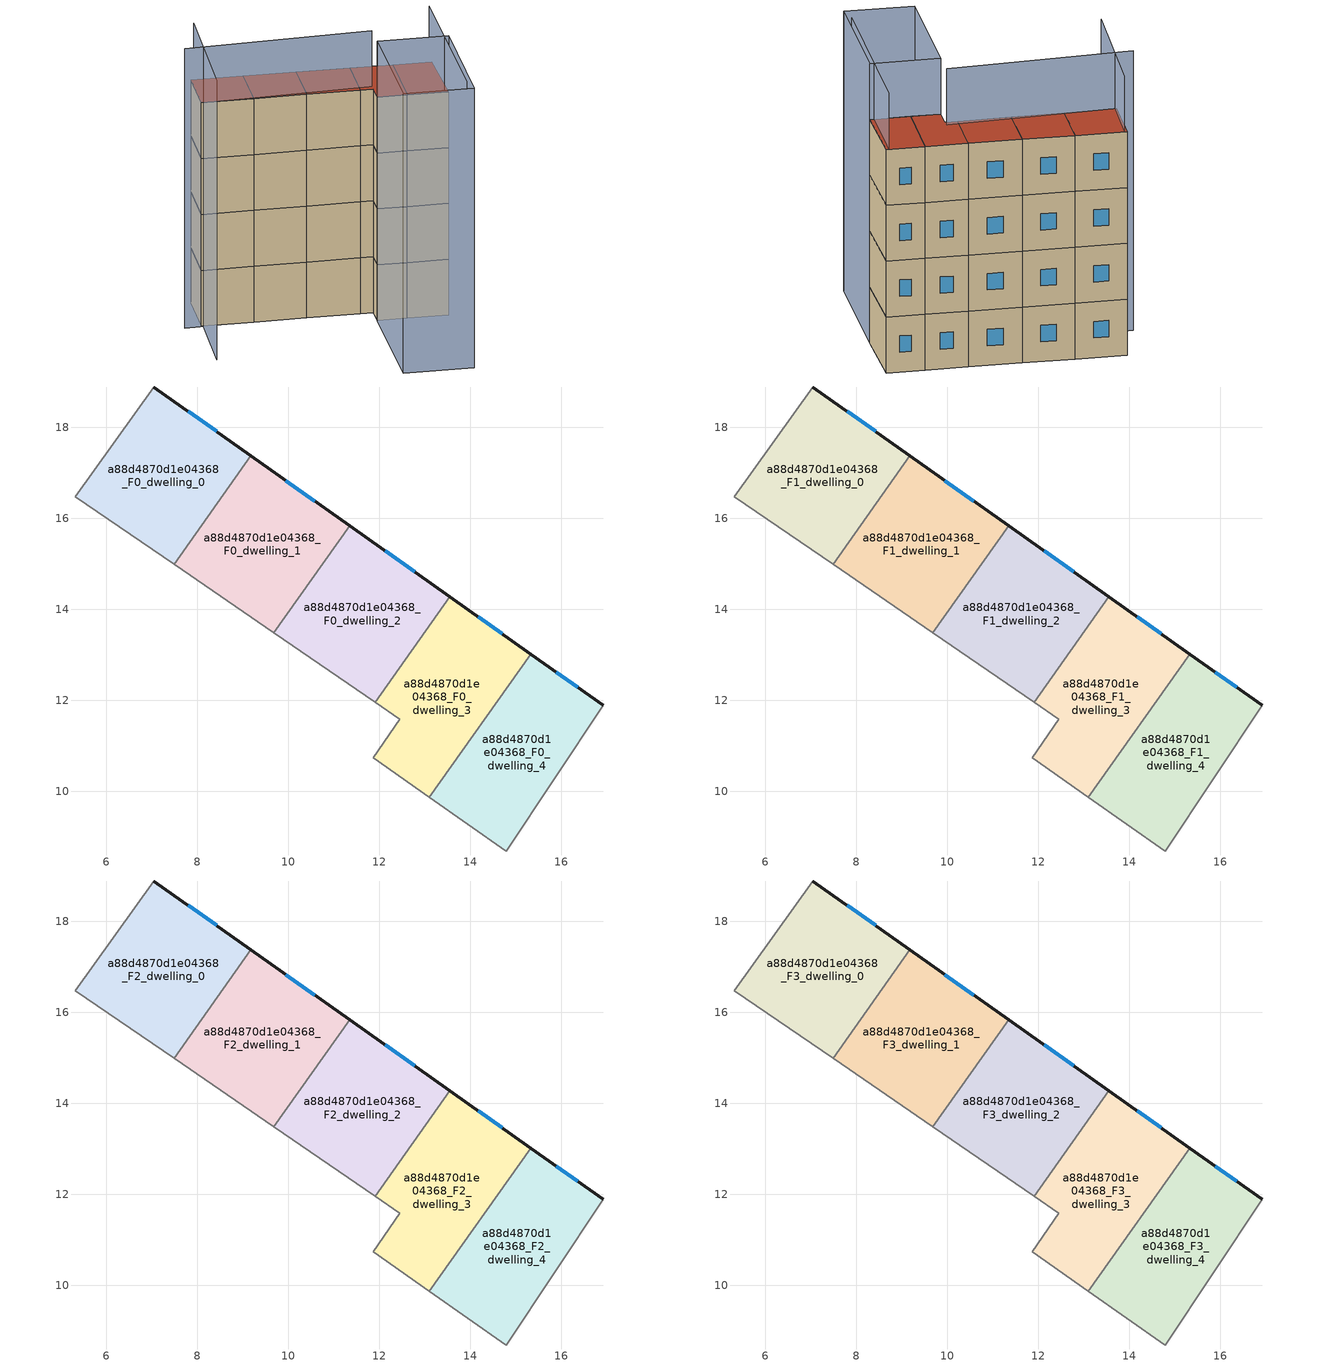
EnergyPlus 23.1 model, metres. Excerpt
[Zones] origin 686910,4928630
a88d4870d1e04368_F0_dwelling_0
 floor ground (EU_floor_Construction): 9.18,17.38 7.49,14.99 5.32,16.48 7.05,18.89 z0
 wall outside (EU_wall_Construction): 9.18,17.38 7.05,18.89 z0:3
 wall adiabatic (EU_wall_Construction): 7.05,18.89 5.32,16.48 7.49,14.99 z0:3
 wall to a88d4870d1e04368_F0_dwelling_1 (EU_wall_Construction): 7.49,14.99 9.18,17.38 z0:3
 window (EU_Window_Construction): 8.43,17.91 7.8,18.36 z1.06:1.94
a88d4870d1e04368_F0_dwelling_1
 floor ground (EU_floor_Construction): 11.35,15.84 9.68,13.48 7.49,14.99 9.18,17.38 z0
 wall outside (EU_wall_Construction): 11.35,15.84 9.18,17.38 z0:3
 wall adiabatic (EU_wall_Construction): 7.49,14.99 9.68,13.48 z0:3
 wall to a88d4870d1e04368_F0_dwelling_2 (EU_wall_Construction): 9.68,13.48 11.35,15.84 z0:3
 window (EU_Window_Construction): 10.58,16.38 9.95,16.83 z1.06:1.94
a88d4870d1e04368_F0_dwelling_2
 floor ground (EU_floor_Construction): 13.55,14.28 11.91,11.96 9.68,13.48 11.35,15.84 z0
 wall outside (EU_wall_Construction): 13.55,14.28 11.35,15.84 z0:3
 wall adiabatic (EU_wall_Construction): 9.68,13.48 11.91,11.96 z0:3
 wall to a88d4870d1e04368_F0_dwelling_3 (EU_wall_Construction): 11.91,11.96 13.55,14.28 z0:3
 window (EU_Window_Construction): 12.78,14.83 12.13,15.29 z1.06:1.94
a88d4870d1e04368_F0_dwelling_3
 floor ground (EU_floor_Construction): 15.33,13.02 13.1,9.87 11.87,10.74 12.45,11.59 11.91,11.96 13.55,14.28 z0
 wall outside (EU_wall_Construction): 15.33,13.02 13.55,14.28 z0:3
 wall adiabatic (EU_wall_Construction): 11.91,11.96 12.45,11.59 11.87,10.74 13.1,9.87 z0:3
 wall to a88d4870d1e04368_F0_dwelling_4 (EU_wall_Construction): 13.1,9.87 15.33,13.02 z0:3
 window (EU_Window_Construction): 14.7,13.46 14.18,13.83 z1.06:1.94
a88d4870d1e04368_F0_dwelling_4
 floor ground (EU_floor_Construction): 16.93,11.89 14.8,8.69 13.1,9.87 15.33,13.02 z0
 wall outside (EU_wall_Construction): 16.93,11.89 15.33,13.02 z0:3
 wall adiabatic (EU_wall_Construction): 13.1,9.87 14.8,8.69 16.93,11.89 z0:3
 window (EU_Window_Construction): 16.36,12.29 15.9,12.62 z1.06:1.94
a88d4870d1e04368_F1_dwelling_0
 floor to a88d4870d1e04368_F0_dwelling_0 (EU_floor_Construction): 9.18,17.38 7.49,14.99 5.32,16.48 7.05,18.89 z3
 wall outside (EU_wall_Construction): 9.18,17.38 7.05,18.89 z3:6
 wall adiabatic (EU_wall_Construction): 7.05,18.89 5.32,16.48 7.49,14.99 z3:6
 wall to a88d4870d1e04368_F1_dwelling_1 (EU_wall_Construction): 7.49,14.99 9.18,17.38 z3:6
 window (EU_Window_Construction): 8.43,17.91 7.8,18.36 z4.06:4.94
a88d4870d1e04368_F1_dwelling_1
 floor to a88d4870d1e04368_F0_dwelling_1 (EU_floor_Construction): 11.35,15.84 9.68,13.48 7.49,14.99 9.18,17.38 z3
 wall outside (EU_wall_Construction): 11.35,15.84 9.18,17.38 z3:6
 wall adiabatic (EU_wall_Construction): 7.49,14.99 9.68,13.48 z3:6
 wall to a88d4870d1e04368_F1_dwelling_2 (EU_wall_Construction): 9.68,13.48 11.35,15.84 z3:6
 window (EU_Window_Construction): 10.58,16.38 9.95,16.83 z4.06:4.94
a88d4870d1e04368_F1_dwelling_2
 floor to a88d4870d1e04368_F0_dwelling_2 (EU_floor_Construction): 13.55,14.28 11.91,11.96 9.68,13.48 11.35,15.84 z3
 wall outside (EU_wall_Construction): 13.55,14.28 11.35,15.84 z3:6
 wall adiabatic (EU_wall_Construction): 9.68,13.48 11.91,11.96 z3:6
 wall to a88d4870d1e04368_F1_dwelling_3 (EU_wall_Construction): 11.91,11.96 13.55,14.28 z3:6
 window (EU_Window_Construction): 12.78,14.83 12.13,15.29 z4.06:4.94
a88d4870d1e04368_F1_dwelling_3
 floor to a88d4870d1e04368_F0_dwelling_3 (EU_floor_Construction): 15.33,13.02 13.1,9.87 11.87,10.74 12.45,11.59 11.91,11.96 13.55,14.28 z3
 wall outside (EU_wall_Construction): 15.33,13.02 13.55,14.28 z3:6
 wall adiabatic (EU_wall_Construction): 11.91,11.96 12.45,11.59 11.87,10.74 13.1,9.87 z3:6
 wall to a88d4870d1e04368_F1_dwelling_4 (EU_wall_Construction): 13.1,9.87 15.33,13.02 z3:6
 window (EU_Window_Construction): 14.7,13.46 14.18,13.83 z4.06:4.94
a88d4870d1e04368_F1_dwelling_4
 floor to a88d4870d1e04368_F0_dwelling_4 (EU_floor_Construction): 16.93,11.89 14.8,8.69 13.1,9.87 15.33,13.02 z3
 wall outside (EU_wall_Construction): 16.93,11.89 15.33,13.02 z3:6
 wall adiabatic (EU_wall_Construction): 13.1,9.87 14.8,8.69 16.93,11.89 z3:6
 window (EU_Window_Construction): 16.36,12.29 15.9,12.62 z4.06:4.94
a88d4870d1e04368_F2_dwelling_0
 floor to a88d4870d1e04368_F1_dwelling_0 (EU_floor_Construction): 9.18,17.38 7.49,14.99 5.32,16.48 7.05,18.89 z6
 wall outside (EU_wall_Construction): 9.18,17.38 7.05,18.89 z6:9
 wall adiabatic (EU_wall_Construction): 7.05,18.89 5.32,16.48 7.49,14.99 z6:9
 wall to a88d4870d1e04368_F2_dwelling_1 (EU_wall_Construction): 7.49,14.99 9.18,17.38 z6:9
 window (EU_Window_Construction): 8.43,17.91 7.8,18.36 z7.06:7.94
a88d4870d1e04368_F2_dwelling_1
 floor to a88d4870d1e04368_F1_dwelling_1 (EU_floor_Construction): 11.35,15.84 9.68,13.48 7.49,14.99 9.18,17.38 z6
 wall outside (EU_wall_Construction): 11.35,15.84 9.18,17.38 z6:9
 wall adiabatic (EU_wall_Construction): 7.49,14.99 9.68,13.48 z6:9
 wall to a88d4870d1e04368_F2_dwelling_2 (EU_wall_Construction): 9.68,13.48 11.35,15.84 z6:9
 window (EU_Window_Construction): 10.58,16.38 9.95,16.83 z7.06:7.94
a88d4870d1e04368_F2_dwelling_2
 floor to a88d4870d1e04368_F1_dwelling_2 (EU_floor_Construction): 13.55,14.28 11.91,11.96 9.68,13.48 11.35,15.84 z6
 wall outside (EU_wall_Construction): 13.55,14.28 11.35,15.84 z6:9
 wall adiabatic (EU_wall_Construction): 9.68,13.48 11.91,11.96 z6:9
 wall to a88d4870d1e04368_F2_dwelling_3 (EU_wall_Construction): 11.91,11.96 13.55,14.28 z6:9
 window (EU_Window_Construction): 12.78,14.83 12.13,15.29 z7.06:7.94
a88d4870d1e04368_F2_dwelling_3
 floor to a88d4870d1e04368_F1_dwelling_3 (EU_floor_Construction): 15.33,13.02 13.1,9.87 11.87,10.74 12.45,11.59 11.91,11.96 13.55,14.28 z6
 wall outside (EU_wall_Construction): 15.33,13.02 13.55,14.28 z6:9
 wall adiabatic (EU_wall_Construction): 11.91,11.96 12.45,11.59 11.87,10.74 13.1,9.87 z6:9
 wall to a88d4870d1e04368_F2_dwelling_4 (EU_wall_Construction): 13.1,9.87 15.33,13.02 z6:9
 window (EU_Window_Construction): 14.7,13.46 14.18,13.83 z7.06:7.94
a88d4870d1e04368_F2_dwelling_4
 floor to a88d4870d1e04368_F1_dwelling_4 (EU_floor_Construction): 16.93,11.89 14.8,8.69 13.1,9.87 15.33,13.02 z6
 wall outside (EU_wall_Construction): 16.93,11.89 15.33,13.02 z6:9
 wall adiabatic (EU_wall_Construction): 13.1,9.87 14.8,8.69 16.93,11.89 z6:9
 window (EU_Window_Construction): 16.36,12.29 15.9,12.62 z7.06:7.94
a88d4870d1e04368_F3_dwelling_0
 floor to a88d4870d1e04368_F2_dwelling_0 (EU_floor_Construction): 9.18,17.38 7.49,14.99 5.32,16.48 7.05,18.89 z9
 wall outside (EU_wall_Construction): 9.18,17.38 7.05,18.89 z9:12
 wall adiabatic (EU_wall_Construction): 7.05,18.89 5.32,16.48 7.49,14.99 z9:12
 wall to a88d4870d1e04368_F3_dwelling_1 (EU_wall_Construction): 7.49,14.99 9.18,17.38 z9:12
 window (EU_Window_Construction): 8.43,17.91 7.8,18.36 z10.06:10.94
 roof outside (EU_roof_Construction): 7.49,14.99 9.18,17.38 7.05,18.89 5.32,16.48 z12
a88d4870d1e04368_F3_dwelling_1
 floor to a88d4870d1e04368_F2_dwelling_1 (EU_floor_Construction): 11.35,15.84 9.68,13.48 7.49,14.99 9.18,17.38 z9
 wall outside (EU_wall_Construction): 11.35,15.84 9.18,17.38 z9:12
 wall adiabatic (EU_wall_Construction): 7.49,14.99 9.68,13.48 z9:12
 wall to a88d4870d1e04368_F3_dwelling_2 (EU_wall_Construction): 9.68,13.48 11.35,15.84 z9:12
 window (EU_Window_Construction): 10.58,16.38 9.95,16.83 z10.06:10.94
 roof outside (EU_roof_Construction): 9.68,13.48 11.35,15.84 9.18,17.38 7.49,14.99 z12
a88d4870d1e04368_F3_dwelling_2
 floor to a88d4870d1e04368_F2_dwelling_2 (EU_floor_Construction): 13.55,14.28 11.91,11.96 9.68,13.48 11.35,15.84 z9
 wall outside (EU_wall_Construction): 13.55,14.28 11.35,15.84 z9:12
 wall adiabatic (EU_wall_Construction): 9.68,13.48 11.91,11.96 z9:12
 wall to a88d4870d1e04368_F3_dwelling_3 (EU_wall_Construction): 11.91,11.96 13.55,14.28 z9:12
 window (EU_Window_Construction): 12.78,14.83 12.13,15.29 z10.06:10.94
 roof outside (EU_roof_Construction): 11.91,11.96 13.55,14.28 11.35,15.84 9.68,13.48 z12
a88d4870d1e04368_F3_dwelling_3
 floor to a88d4870d1e04368_F2_dwelling_3 (EU_floor_Construction): 15.33,13.02 13.1,9.87 11.87,10.74 12.45,11.59 11.91,11.96 13.55,14.28 z9
 wall outside (EU_wall_Construction): 15.33,13.02 13.55,14.28 z9:12
 wall adiabatic (EU_wall_Construction): 11.91,11.96 12.45,11.59 11.87,10.74 13.1,9.87 z9:12
 wall to a88d4870d1e04368_F3_dwelling_4 (EU_wall_Construction): 13.1,9.87 15.33,13.02 z9:12
 window (EU_Window_Construction): 14.7,13.46 14.18,13.83 z10.06:10.94
 roof outside (EU_roof_Construction): 13.1,9.87 15.33,13.02 13.55,14.28 11.91,11.96 12.45,11.59 11.87,10.74 z12
a88d4870d1e04368_F3_dwelling_4
 floor to a88d4870d1e04368_F2_dwelling_4 (EU_floor_Construction): 16.93,11.89 14.8,8.69 13.1,9.87 15.33,13.02 z9
 wall outside (EU_wall_Construction): 16.93,11.89 15.33,13.02 z9:12
 wall adiabatic (EU_wall_Construction): 13.1,9.87 14.8,8.69 16.93,11.89 z9:12
 window (EU_Window_Construction): 16.36,12.29 15.9,12.62 z10.06:10.94
 roof outside (EU_roof_Construction): 14.8,8.69 16.93,11.89 15.33,13.02 13.1,9.87 z12
shading: 4.6,16.93 12.63,11.87 / 11.27,4.04 16.82,11.96 / 7.16,18.8 2.83,13.01 / 11.87,10.74 14.8,8.69 / 14.8,8.69 10.97,3.22 / 10.97,3.22 8.04,5.27 / 8.04,5.27 11.87,10.74 z0:15
[Building]
EU S2 Campaign: North Axis=0; Terrain=City; Solar Distribution=FullExterior
[Site:Location]
Bologna: Latitude=44.5; Longitude=11.25; Time Zone=1; Elevation=37
[SizingPeriod:WeatherFileDays]
AnnualSizingPeriod: Begin Month=1; Begin Day of Month=1; End Month=12; End Day of Month=31; Day of Week for Start Day=Monday; Use Weather File Daylight Saving Period=No; Use Weather File Rain and Snow Indicators=No
[MATERIAL]
EU_InternalMass_Material: Roughness=MediumRough; Thickness=0.1; Conductivity=1; Density=1800; Specific Heat=900; Thermal Absorptance=0.9; Solar Absorptance=0.7; Visible Absorptance=0.7
[MATERIAL:NOMASS] Roughness=MediumRough; Thermal Absorptance=0.9; Solar Absorptance=0.7; Visible Absorptance=0.7
Name | Thermal Resistance
EU_wall_NoMass | 0.781309
EU_roof_NoMass | 0.418499
EU_floor_NoMass | 0.563442
[WINDOWMATERIAL:SIMPLEGLAZINGSYSTEM]
EU_Window_SimpleGlazing: UFactor=4.32879; Solar Heat Gain Coefficient=0.85; Visible Transmittance=0.85
[CONSTRUCTION]
EU_wall_Construction: EU_wall_NoMass
EU_roof_Construction: EU_roof_NoMass
EU_floor_Construction: EU_floor_NoMass
EU_InternalMass_Construction: EU_InternalMass_Material
EU_Window_Construction: EU_Window_SimpleGlazing
[ZONE] Type=1; Multiplier=1; Ceiling Height=autocalculate; Floor Area=autocalculate; Part of Total Floor Area=Yes
Name | Volume
a88d4870d1e04368_F0_dwelling_0 | 23.2024
a88d4870d1e04368_F1_dwelling_0; a88d4870d1e04368_F2_dwelling_0; a88d4870d1e04368_F3_dwelling_0 | 23.2002
a88d4870d1e04368_F0_dwelling_1 | 23.2061
a88d4870d1e04368_F1_dwelling_1; a88d4870d1e04368_F2_dwelling_1; a88d4870d1e04368_F3_dwelling_1 | 23.2046
a88d4870d1e04368_F0_dwelling_2 | 23.1936
a88d4870d1e04368_F1_dwelling_2; a88d4870d1e04368_F2_dwelling_2; a88d4870d1e04368_F3_dwelling_2 | 23.1951
a88d4870d1e04368_F0_dwelling_3; a88d4870d1e04368_F1_dwelling_3; a88d4870d1e04368_F2_dwelling_3; a88d4870d1e04368_F3_dwelling_3 | 23.2068
a88d4870d1e04368_F0_dwelling_4 | 23.209
a88d4870d1e04368_F1_dwelling_4; a88d4870d1e04368_F2_dwelling_4; a88d4870d1e04368_F3_dwelling_4 | 23.2097
[INTERNALMASS] Construction=EU_InternalMass_Construction
Name | Zone or ZoneList | Surface Area
a88d4870d1e04368_F0_dwelling_0_EU_InternalMass | a88d4870d1e04368_F0_dwelling_0 | 7.73371
a88d4870d1e04368_F0_dwelling_1_EU_InternalMass | a88d4870d1e04368_F0_dwelling_1 | 7.73521
a88d4870d1e04368_F0_dwelling_2_EU_InternalMass | a88d4870d1e04368_F0_dwelling_2 | 7.73154
a88d4870d1e04368_F0_dwelling_3_EU_InternalMass | a88d4870d1e04368_F0_dwelling_3 | 7.73534
a88d4870d1e04368_F0_dwelling_4_EU_InternalMass | a88d4870d1e04368_F0_dwelling_4 | 7.73651
a88d4870d1e04368_F1_dwelling_0_EU_InternalMass | a88d4870d1e04368_F1_dwelling_0 | 7.73371
a88d4870d1e04368_F1_dwelling_1_EU_InternalMass | a88d4870d1e04368_F1_dwelling_1 | 7.73521
a88d4870d1e04368_F1_dwelling_2_EU_InternalMass | a88d4870d1e04368_F1_dwelling_2 | 7.73154
a88d4870d1e04368_F1_dwelling_3_EU_InternalMass | a88d4870d1e04368_F1_dwelling_3 | 7.73534
a88d4870d1e04368_F1_dwelling_4_EU_InternalMass | a88d4870d1e04368_F1_dwelling_4 | 7.73651
a88d4870d1e04368_F2_dwelling_0_EU_InternalMass | a88d4870d1e04368_F2_dwelling_0 | 7.73371
a88d4870d1e04368_F2_dwelling_1_EU_InternalMass | a88d4870d1e04368_F2_dwelling_1 | 7.73521
a88d4870d1e04368_F2_dwelling_2_EU_InternalMass | a88d4870d1e04368_F2_dwelling_2 | 7.73154
a88d4870d1e04368_F2_dwelling_3_EU_InternalMass | a88d4870d1e04368_F2_dwelling_3 | 7.73534
a88d4870d1e04368_F2_dwelling_4_EU_InternalMass | a88d4870d1e04368_F2_dwelling_4 | 7.73651
a88d4870d1e04368_F3_dwelling_0_EU_InternalMass | a88d4870d1e04368_F3_dwelling_0 | 7.73371
a88d4870d1e04368_F3_dwelling_1_EU_InternalMass | a88d4870d1e04368_F3_dwelling_1 | 7.73521
a88d4870d1e04368_F3_dwelling_2_EU_InternalMass | a88d4870d1e04368_F3_dwelling_2 | 7.73154
a88d4870d1e04368_F3_dwelling_3_EU_InternalMass | a88d4870d1e04368_F3_dwelling_3 | 7.73534
a88d4870d1e04368_F3_dwelling_4_EU_InternalMass | a88d4870d1e04368_F3_dwelling_4 | 7.73651
[OTHEREQUIPMENT] Fuel Type=Electricity; Design Level Calculation Method=Watts/Area; Power per Zone Floor Area=1; Fraction Latent=0; Fraction Radiant=0; Fraction Lost=0; Carbon Dioxide Generation Rate=0; EndUse Subcategory=EU_Step8_InternalGains
Name | Zone or ZoneList or Space or SpaceList | Schedule
EU_Step8_InternalGain_a88d4870d1e04368_F0_dwelling_0_f000 | a88d4870d1e04368_F0_dwelling_0 | EU_Step8_GainSchedule_a88d4870d1e04368_F0_dwelling_0_f000
EU_Step8_InternalGain_a88d4870d1e04368_F0_dwelling_1_f000 | a88d4870d1e04368_F0_dwelling_1 | EU_Step8_GainSchedule_a88d4870d1e04368_F0_dwelling_1_f000
EU_Step8_InternalGain_a88d4870d1e04368_F0_dwelling_2_f000 | a88d4870d1e04368_F0_dwelling_2 | EU_Step8_GainSchedule_a88d4870d1e04368_F0_dwelling_2_f000
EU_Step8_InternalGain_a88d4870d1e04368_F0_dwelling_3_f000 | a88d4870d1e04368_F0_dwelling_3 | EU_Step8_GainSchedule_a88d4870d1e04368_F0_dwelling_3_f000
EU_Step8_InternalGain_a88d4870d1e04368_F0_dwelling_4_f000 | a88d4870d1e04368_F0_dwelling_4 | EU_Step8_GainSchedule_a88d4870d1e04368_F0_dwelling_4_f000
EU_Step8_InternalGain_a88d4870d1e04368_F1_dwelling_0_f000 | a88d4870d1e04368_F1_dwelling_0 | EU_Step8_GainSchedule_a88d4870d1e04368_F1_dwelling_0_f000
EU_Step8_InternalGain_a88d4870d1e04368_F1_dwelling_1_f000 | a88d4870d1e04368_F1_dwelling_1 | EU_Step8_GainSchedule_a88d4870d1e04368_F1_dwelling_1_f000
EU_Step8_InternalGain_a88d4870d1e04368_F1_dwelling_2_f000 | a88d4870d1e04368_F1_dwelling_2 | EU_Step8_GainSchedule_a88d4870d1e04368_F1_dwelling_2_f000
EU_Step8_InternalGain_a88d4870d1e04368_F1_dwelling_3_f000 | a88d4870d1e04368_F1_dwelling_3 | EU_Step8_GainSchedule_a88d4870d1e04368_F1_dwelling_3_f000
EU_Step8_InternalGain_a88d4870d1e04368_F1_dwelling_4_f000 | a88d4870d1e04368_F1_dwelling_4 | EU_Step8_GainSchedule_a88d4870d1e04368_F1_dwelling_4_f000
EU_Step8_InternalGain_a88d4870d1e04368_F2_dwelling_0_f000 | a88d4870d1e04368_F2_dwelling_0 | EU_Step8_GainSchedule_a88d4870d1e04368_F2_dwelling_0_f000
EU_Step8_InternalGain_a88d4870d1e04368_F2_dwelling_1_f000 | a88d4870d1e04368_F2_dwelling_1 | EU_Step8_GainSchedule_a88d4870d1e04368_F2_dwelling_1_f000
EU_Step8_InternalGain_a88d4870d1e04368_F2_dwelling_2_f000 | a88d4870d1e04368_F2_dwelling_2 | EU_Step8_GainSchedule_a88d4870d1e04368_F2_dwelling_2_f000
EU_Step8_InternalGain_a88d4870d1e04368_F2_dwelling_3_f000 | a88d4870d1e04368_F2_dwelling_3 | EU_Step8_GainSchedule_a88d4870d1e04368_F2_dwelling_3_f000
EU_Step8_InternalGain_a88d4870d1e04368_F2_dwelling_4_f000 | a88d4870d1e04368_F2_dwelling_4 | EU_Step8_GainSchedule_a88d4870d1e04368_F2_dwelling_4_f000
EU_Step8_InternalGain_a88d4870d1e04368_F3_dwelling_0_f000 | a88d4870d1e04368_F3_dwelling_0 | EU_Step8_GainSchedule_a88d4870d1e04368_F3_dwelling_0_f000
EU_Step8_InternalGain_a88d4870d1e04368_F3_dwelling_1_f000 | a88d4870d1e04368_F3_dwelling_1 | EU_Step8_GainSchedule_a88d4870d1e04368_F3_dwelling_1_f000
EU_Step8_InternalGain_a88d4870d1e04368_F3_dwelling_2_f000 | a88d4870d1e04368_F3_dwelling_2 | EU_Step8_GainSchedule_a88d4870d1e04368_F3_dwelling_2_f000
EU_Step8_InternalGain_a88d4870d1e04368_F3_dwelling_3_f000 | a88d4870d1e04368_F3_dwelling_3 | EU_Step8_GainSchedule_a88d4870d1e04368_F3_dwelling_3_f000
EU_Step8_InternalGain_a88d4870d1e04368_F3_dwelling_4_f000 | a88d4870d1e04368_F3_dwelling_4 | EU_Step8_GainSchedule_a88d4870d1e04368_F3_dwelling_4_f000
[ZONEVENTILATION:DESIGNFLOWRATE] Schedule=EU_AlwaysOn; Design Flow Rate Calculation Method=AirChanges/Hour; Air Changes per Hour=0.692607; Ventilation Type=Natural; Fan Pressure Rise=0; Fan Total Efficiency=1; Constant Term Coefficient=1; Temperature Term Coefficient=0; Velocity Term Coefficient=0; Velocity Squared Term Coefficient=0; Minimum Indoor Temperature=-100; Maximum Indoor Temperature=100; Delta Temperature=-100; Minimum Outdoor Temperature=-100; Maximum Outdoor Temperature=100; Maximum Wind Speed=40
Name | Zone or ZoneList or Space or SpaceList
EU_ConstantAir_a88d4870d1e04368_F0_dwelling_0 | a88d4870d1e04368_F0_dwelling_0
EU_ConstantAir_a88d4870d1e04368_F0_dwelling_1 | a88d4870d1e04368_F0_dwelling_1
EU_ConstantAir_a88d4870d1e04368_F0_dwelling_2 | a88d4870d1e04368_F0_dwelling_2
EU_ConstantAir_a88d4870d1e04368_F0_dwelling_3 | a88d4870d1e04368_F0_dwelling_3
EU_ConstantAir_a88d4870d1e04368_F0_dwelling_4 | a88d4870d1e04368_F0_dwelling_4
EU_ConstantAir_a88d4870d1e04368_F1_dwelling_0 | a88d4870d1e04368_F1_dwelling_0
EU_ConstantAir_a88d4870d1e04368_F1_dwelling_1 | a88d4870d1e04368_F1_dwelling_1
EU_ConstantAir_a88d4870d1e04368_F1_dwelling_2 | a88d4870d1e04368_F1_dwelling_2
EU_ConstantAir_a88d4870d1e04368_F1_dwelling_3 | a88d4870d1e04368_F1_dwelling_3
EU_ConstantAir_a88d4870d1e04368_F1_dwelling_4 | a88d4870d1e04368_F1_dwelling_4
EU_ConstantAir_a88d4870d1e04368_F2_dwelling_0 | a88d4870d1e04368_F2_dwelling_0
EU_ConstantAir_a88d4870d1e04368_F2_dwelling_1 | a88d4870d1e04368_F2_dwelling_1
EU_ConstantAir_a88d4870d1e04368_F2_dwelling_2 | a88d4870d1e04368_F2_dwelling_2
EU_ConstantAir_a88d4870d1e04368_F2_dwelling_3 | a88d4870d1e04368_F2_dwelling_3
EU_ConstantAir_a88d4870d1e04368_F2_dwelling_4 | a88d4870d1e04368_F2_dwelling_4
EU_ConstantAir_a88d4870d1e04368_F3_dwelling_0 | a88d4870d1e04368_F3_dwelling_0
EU_ConstantAir_a88d4870d1e04368_F3_dwelling_1 | a88d4870d1e04368_F3_dwelling_1
EU_ConstantAir_a88d4870d1e04368_F3_dwelling_2 | a88d4870d1e04368_F3_dwelling_2
EU_ConstantAir_a88d4870d1e04368_F3_dwelling_3 | a88d4870d1e04368_F3_dwelling_3
EU_ConstantAir_a88d4870d1e04368_F3_dwelling_4 | a88d4870d1e04368_F3_dwelling_4
[HVACTEMPLATE:THERMOSTAT] Constant Heating Setpoint=20; Constant Cooling Setpoint=50
EU_HeatOnly_a88d4870d1e04368_F0_dwelling_0; EU_HeatOnly_a88d4870d1e04368_F0_dwelling_1; EU_HeatOnly_a88d4870d1e04368_F0_dwelling_2; EU_HeatOnly_a88d4870d1e04368_F0_dwelling_3; EU_HeatOnly_a88d4870d1e04368_F0_dwelling_4; EU_HeatOnly_a88d4870d1e04368_F1_dwelling_0; EU_HeatOnly_a88d4870d1e04368_F1_dwelling_1; EU_HeatOnly_a88d4870d1e04368_F1_dwelling_2; EU_HeatOnly_a88d4870d1e04368_F1_dwelling_3; EU_HeatOnly_a88d4870d1e04368_F1_dwelling_4; EU_HeatOnly_a88d4870d1e04368_F2_dwelling_0; EU_HeatOnly_a88d4870d1e04368_F2_dwelling_1; EU_HeatOnly_a88d4870d1e04368_F2_dwelling_2; EU_HeatOnly_a88d4870d1e04368_F2_dwelling_3; EU_HeatOnly_a88d4870d1e04368_F2_dwelling_4; EU_HeatOnly_a88d4870d1e04368_F3_dwelling_0; EU_HeatOnly_a88d4870d1e04368_F3_dwelling_1; EU_HeatOnly_a88d4870d1e04368_F3_dwelling_2; EU_HeatOnly_a88d4870d1e04368_F3_dwelling_3; EU_HeatOnly_a88d4870d1e04368_F3_dwelling_4
[HVACTEMPLATE:ZONE:IDEALLOADSAIRSYSTEM] System Availability Schedule=EU_AlwaysOn; Maximum Heating Supply Air Temperature=50; Minimum Cooling Supply Air Temperature=13; Maximum Heating Supply Air Humidity Ratio=0.0156; Minimum Cooling Supply Air Humidity Ratio=0.0077; Heating Limit=NoLimit; Cooling Limit=NoLimit; Heating Availability Schedule=EU_AlwaysOn; Cooling Availability Schedule=EU_CoolingOff; Dehumidification Control Type=ConstantSensibleHeatRatio; Cooling Sensible Heat Ratio=0.7; Dehumidification Setpoint=60; Humidification Control Type=None; Humidification Setpoint=30; Outdoor Air Method=None; Outdoor Air Flow Rate per Person=0.00944; Outdoor Air Flow Rate per Zone Floor Area=0; Outdoor Air Flow Rate per Zone=0; Demand Controlled Ventilation Type=None; Outdoor Air Economizer Type=NoEconomizer; Heat Recovery Type=None; Sensible Heat Recovery Effectiveness=0.7; Latent Heat Recovery Effectiveness=0.65
Name | Template Thermostat
a88d4870d1e04368_F0_dwelling_0 | EU_HeatOnly_a88d4870d1e04368_F0_dwelling_0
a88d4870d1e04368_F0_dwelling_1 | EU_HeatOnly_a88d4870d1e04368_F0_dwelling_1
a88d4870d1e04368_F0_dwelling_2 | EU_HeatOnly_a88d4870d1e04368_F0_dwelling_2
a88d4870d1e04368_F0_dwelling_3 | EU_HeatOnly_a88d4870d1e04368_F0_dwelling_3
a88d4870d1e04368_F0_dwelling_4 | EU_HeatOnly_a88d4870d1e04368_F0_dwelling_4
a88d4870d1e04368_F1_dwelling_0 | EU_HeatOnly_a88d4870d1e04368_F1_dwelling_0
a88d4870d1e04368_F1_dwelling_1 | EU_HeatOnly_a88d4870d1e04368_F1_dwelling_1
a88d4870d1e04368_F1_dwelling_2 | EU_HeatOnly_a88d4870d1e04368_F1_dwelling_2
a88d4870d1e04368_F1_dwelling_3 | EU_HeatOnly_a88d4870d1e04368_F1_dwelling_3
a88d4870d1e04368_F1_dwelling_4 | EU_HeatOnly_a88d4870d1e04368_F1_dwelling_4
a88d4870d1e04368_F2_dwelling_0 | EU_HeatOnly_a88d4870d1e04368_F2_dwelling_0
a88d4870d1e04368_F2_dwelling_1 | EU_HeatOnly_a88d4870d1e04368_F2_dwelling_1
a88d4870d1e04368_F2_dwelling_2 | EU_HeatOnly_a88d4870d1e04368_F2_dwelling_2
a88d4870d1e04368_F2_dwelling_3 | EU_HeatOnly_a88d4870d1e04368_F2_dwelling_3
a88d4870d1e04368_F2_dwelling_4 | EU_HeatOnly_a88d4870d1e04368_F2_dwelling_4
a88d4870d1e04368_F3_dwelling_0 | EU_HeatOnly_a88d4870d1e04368_F3_dwelling_0
a88d4870d1e04368_F3_dwelling_1 | EU_HeatOnly_a88d4870d1e04368_F3_dwelling_1
a88d4870d1e04368_F3_dwelling_2 | EU_HeatOnly_a88d4870d1e04368_F3_dwelling_2
a88d4870d1e04368_F3_dwelling_3 | EU_HeatOnly_a88d4870d1e04368_F3_dwelling_3
a88d4870d1e04368_F3_dwelling_4 | EU_HeatOnly_a88d4870d1e04368_F3_dwelling_4
[SIZING:ZONE] Zone Cooling Design Supply Air Temperature Input Method=SupplyAirTemperature; Zone Cooling Design Supply Air Temperature=13; Zone Heating Design Supply Air Temperature Input Method=SupplyAirTemperature; Zone Heating Design Supply Air Temperature=50; Zone Cooling Design Supply Air Humidity Ratio=0.008; Zone Heating Design Supply Air Humidity Ratio=0.008; Cooling Design Air Flow Method=DesignDay; Cooling Design Air Flow Rate=0; Cooling Minimum Air Flow per Zone Floor Area=0.000762; Cooling Minimum Air Flow=0; Cooling Minimum Air Flow Fraction=0.2; Heating Design Air Flow Method=DesignDay; Heating Design Air Flow Rate=0; Heating Maximum Air Flow per Zone Floor Area=0.002032; Heating Maximum Air Flow=0.141576; Heating Maximum Air Flow Fraction=0.3; Account for Dedicated Outdoor Air System=No; Dedicated Outdoor Air System Control Strategy=NeutralSupplyAir; Dedicated Outdoor Air Low Setpoint Temperature for Design=autosize; Dedicated Outdoor Air High Setpoint Temperature for Design=autosize; Zone Load Sizing Method=Sensible Load Only No Latent Load; Zone Latent Cooling Design Supply Air Humidity Ratio Input Method=HumidityRatioDifference; Zone Cooling Design Supply Air Humidity Ratio Difference=0.005; Zone Latent Heating Design Supply Air Humidity Ratio Input Method=HumidityRatioDifference; Zone Humidification Design Supply Air Humidity Ratio Difference=0.005
a88d4870d1e04368_F0_dwelling_0; a88d4870d1e04368_F0_dwelling_1; a88d4870d1e04368_F0_dwelling_2; a88d4870d1e04368_F0_dwelling_3; a88d4870d1e04368_F0_dwelling_4; a88d4870d1e04368_F1_dwelling_0; a88d4870d1e04368_F1_dwelling_1; a88d4870d1e04368_F1_dwelling_2; a88d4870d1e04368_F1_dwelling_3; a88d4870d1e04368_F1_dwelling_4; a88d4870d1e04368_F2_dwelling_0; a88d4870d1e04368_F2_dwelling_1; a88d4870d1e04368_F2_dwelling_2; a88d4870d1e04368_F2_dwelling_3; a88d4870d1e04368_F2_dwelling_4; a88d4870d1e04368_F3_dwelling_0; a88d4870d1e04368_F3_dwelling_1; a88d4870d1e04368_F3_dwelling_2; a88d4870d1e04368_F3_dwelling_3; a88d4870d1e04368_F3_dwelling_4
[SCHEDULE:CONSTANT]
Name | Hourly Value
EU_AlwaysOn | 1
EU_CoolingOff | 0
[SCHEDULE:FILE] Column Number=1; Rows to Skip at Top=0; Number of Hours of Data=8760; Column Separator=Comma; Interpolate to Timestep=No; Minutes per Item=60; Adjust Schedule for Daylight Savings=Yes
Name | File
EU_Step8_GainSchedule_a88d4870d1e04368_F0_dwelling_0_f000 | ../../schedules/a88d4870d1e04368/a88d4870d1e04368_F0_dwelling_0_f000_gain.csv
EU_Step8_GainSchedule_a88d4870d1e04368_F0_dwelling_1_f000 | ../../schedules/a88d4870d1e04368/a88d4870d1e04368_F0_dwelling_1_f000_gain.csv
EU_Step8_GainSchedule_a88d4870d1e04368_F0_dwelling_2_f000 | ../../schedules/a88d4870d1e04368/a88d4870d1e04368_F0_dwelling_2_f000_gain.csv
EU_Step8_GainSchedule_a88d4870d1e04368_F0_dwelling_3_f000 | ../../schedules/a88d4870d1e04368/a88d4870d1e04368_F0_dwelling_3_f000_gain.csv
EU_Step8_GainSchedule_a88d4870d1e04368_F0_dwelling_4_f000 | ../../schedules/a88d4870d1e04368/a88d4870d1e04368_F0_dwelling_4_f000_gain.csv
EU_Step8_GainSchedule_a88d4870d1e04368_F1_dwelling_0_f000 | ../../schedules/a88d4870d1e04368/a88d4870d1e04368_F1_dwelling_0_f000_gain.csv
EU_Step8_GainSchedule_a88d4870d1e04368_F1_dwelling_1_f000 | ../../schedules/a88d4870d1e04368/a88d4870d1e04368_F1_dwelling_1_f000_gain.csv
EU_Step8_GainSchedule_a88d4870d1e04368_F1_dwelling_2_f000 | ../../schedules/a88d4870d1e04368/a88d4870d1e04368_F1_dwelling_2_f000_gain.csv
EU_Step8_GainSchedule_a88d4870d1e04368_F1_dwelling_3_f000 | ../../schedules/a88d4870d1e04368/a88d4870d1e04368_F1_dwelling_3_f000_gain.csv
EU_Step8_GainSchedule_a88d4870d1e04368_F1_dwelling_4_f000 | ../../schedules/a88d4870d1e04368/a88d4870d1e04368_F1_dwelling_4_f000_gain.csv
EU_Step8_GainSchedule_a88d4870d1e04368_F2_dwelling_0_f000 | ../../schedules/a88d4870d1e04368/a88d4870d1e04368_F2_dwelling_0_f000_gain.csv
EU_Step8_GainSchedule_a88d4870d1e04368_F2_dwelling_1_f000 | ../../schedules/a88d4870d1e04368/a88d4870d1e04368_F2_dwelling_1_f000_gain.csv
EU_Step8_GainSchedule_a88d4870d1e04368_F2_dwelling_2_f000 | ../../schedules/a88d4870d1e04368/a88d4870d1e04368_F2_dwelling_2_f000_gain.csv
EU_Step8_GainSchedule_a88d4870d1e04368_F2_dwelling_3_f000 | ../../schedules/a88d4870d1e04368/a88d4870d1e04368_F2_dwelling_3_f000_gain.csv
EU_Step8_GainSchedule_a88d4870d1e04368_F2_dwelling_4_f000 | ../../schedules/a88d4870d1e04368/a88d4870d1e04368_F2_dwelling_4_f000_gain.csv
EU_Step8_GainSchedule_a88d4870d1e04368_F3_dwelling_0_f000 | ../../schedules/a88d4870d1e04368/a88d4870d1e04368_F3_dwelling_0_f000_gain.csv
EU_Step8_GainSchedule_a88d4870d1e04368_F3_dwelling_1_f000 | ../../schedules/a88d4870d1e04368/a88d4870d1e04368_F3_dwelling_1_f000_gain.csv
EU_Step8_GainSchedule_a88d4870d1e04368_F3_dwelling_2_f000 | ../../schedules/a88d4870d1e04368/a88d4870d1e04368_F3_dwelling_2_f000_gain.csv
EU_Step8_GainSchedule_a88d4870d1e04368_F3_dwelling_3_f000 | ../../schedules/a88d4870d1e04368/a88d4870d1e04368_F3_dwelling_3_f000_gain.csv
EU_Step8_GainSchedule_a88d4870d1e04368_F3_dwelling_4_f000 | ../../schedules/a88d4870d1e04368/a88d4870d1e04368_F3_dwelling_4_f000_gain.csv
